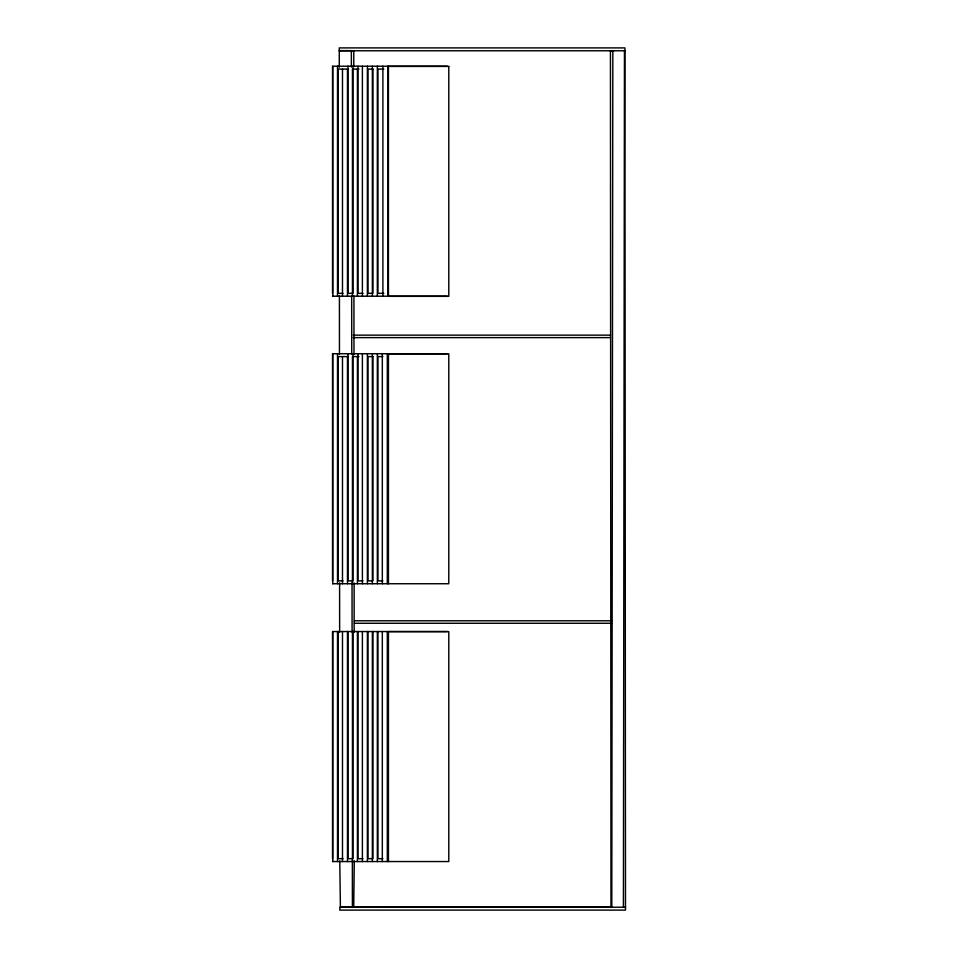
<?xml version="1.0" encoding="UTF-8"?>
<svg xmlns="http://www.w3.org/2000/svg" width="958" height="958" viewBox="0 0 958 958"><rect width="100%" height="100%" fill="white"/><g stroke="black" fill="none" stroke-linecap="round" stroke-linejoin="round"><path stroke-width="1.44" d="M611.779 907.262L612.833 50.81M623.418 907.262L624.46 50.81M625.478 907.394L624.939 47.9L339.276 47.9L339.276 67.216M353.718 50.954L351.071 50.954M353.706 907.406L354.292 860.907M339.767 50.63L351.346 50.63L351.394 67.072M339.312 50.774L624.891 50.774M612.916 50.978L613.551 50.978M447.278 66.21L332.809 66.21L332.809 296.214M348.461 69.084L338.066 69.084L338.066 293.34L343.048 293.34M358.951 69.084L352.448 69.084L352.448 296.214M383.847 69.084L377.907 69.084L377.907 293.34L383.847 293.34M362.974 293.34L357.993 293.34L357.993 66.21M332.522 296.214L447.278 296.214M353.286 335.144L610.509 335.144M353.286 337.623L610.509 337.623M447.278 353.718L332.809 353.718L332.809 583.733M348.461 356.592L338.066 356.592L338.066 580.859L343.048 580.859M358.951 356.592L352.448 356.592L352.448 583.733M382.889 356.592L377.907 356.592L377.907 580.859L382.889 580.859M362.974 580.859L357.993 580.859L357.993 353.718M332.522 583.733L448.787 583.733L448.787 353.813L388.445 353.813L388.445 583.733M354.436 620.784L611.659 620.784M354.424 623.263L611.659 623.263M447.278 631.538L332.809 631.538L332.809 861.553M343.048 858.679L338.066 858.679L338.066 631.538M362.974 858.679L357.993 858.679L357.993 631.538M382.889 858.679L377.907 858.679L377.907 631.538M332.522 861.553L448.787 861.553L448.787 631.633L388.445 631.633L388.445 861.553M340.809 907.082L352.4 907.082L352.364 860.739M354.328 907.238L610.976 907.07L610.438 50.798M625.43 907.226L339.851 907.226L339.815 910.1L625.478 910.1L625.478 907.226M612.174 50.978L610.486 50.966M611.683 907.418L610.976 907.25M340.509 50.954L339.312 50.942M340.401 907.394L339.779 860.895M353.765 50.786L353.789 65.91M353.933 296.046L353.981 354.316M354.125 582.955L354.149 632.268M351.67 295.759L351.742 354.053M352.029 582.739L352.089 632.064M339.419 295.902L339.455 354.197M339.599 582.883L339.635 632.208M387.87 66.21L387.87 296.214M387.307 353.718L387.307 583.733M387.307 631.538L387.307 861.553M382.889 66.21L382.889 296.214M382.326 353.718L382.326 583.733M382.326 631.538L382.326 861.553M377.344 66.21L377.344 296.214M377.344 353.718L377.344 583.733M377.344 631.538L377.344 861.553M372.925 631.538L372.925 858.679L367.956 858.679L367.956 631.538M372.363 66.21L372.363 296.214M372.363 353.718L372.363 583.733M372.363 631.538L372.363 861.553M367.381 66.21L367.381 296.214M367.381 353.718L367.381 583.733M367.381 631.538L367.381 861.553M362.399 66.21L362.399 296.214M362.399 353.718L362.399 583.733M362.399 631.538L362.399 861.553M357.418 69.084L357.418 296.214M357.418 356.592L357.418 583.733M357.418 631.538L357.418 861.553M353.011 66.21L353.011 293.34L348.029 293.34L348.029 66.21M353.011 353.718L353.011 580.859L348.029 580.859L348.029 353.718M353.011 631.538L353.011 858.679L348.029 858.679L348.029 631.538M352.448 631.538L352.448 861.553M347.467 69.084L347.467 296.214M347.467 356.592L347.467 583.733M347.467 631.538L347.467 861.553M342.485 69.084L342.485 296.214M342.485 356.592L342.485 583.733M342.485 631.538L342.485 861.553M337.503 66.21L337.503 296.214M337.503 353.718L337.503 583.733M337.503 631.538L337.503 861.553M332.522 66.21L332.522 293.34M332.522 353.718L332.522 580.859M332.522 631.538L332.522 858.679M448.787 66.413L388.445 66.413L388.445 296.333L448.787 296.333L448.787 66.413M372.925 69.084L367.956 69.084L367.956 293.34L372.925 293.34L372.925 69.084M372.925 356.592L367.956 356.592L367.956 580.859L372.925 580.859L372.925 356.592"/></g></svg>
